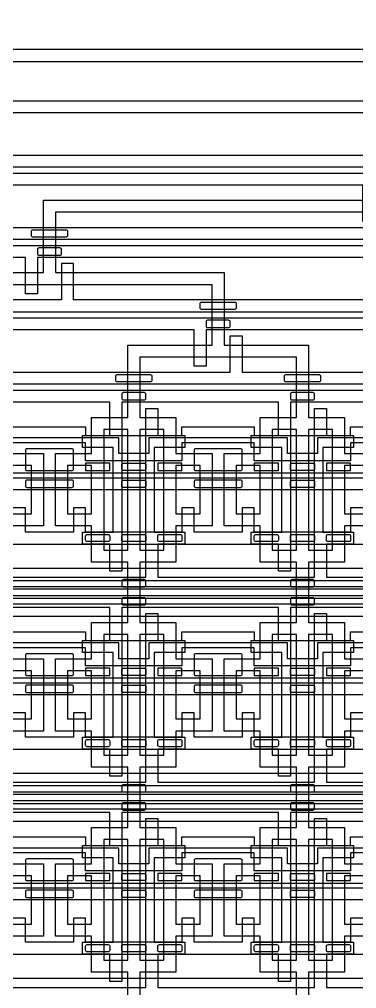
# Model space of a CAD drawing. Extents: x 0 to 194465, y -118660 to 40475.
# Drawn here: x 21262 to 24062, y 18188 to 26222 of the extents above; entities that cross this region are included whole.
import ezdxf

# ---------------------------------------------------------------- set-up
doc = ezdxf.new("R2010")
doc.units = 13
for name, color, linetype in [('Control 1 - Push up', 6, 'Continuous'), ('Control 2 - Push down', 1, 'Continuous'), ('Flow', 5, 'Continuous')]:
    doc.layers.add(name, color=color, linetype=linetype)

msp = doc.modelspace()

# ---------------------------------------------------------------- linework, layer by layer
at = {"layer": 'Control 1 - Push up'}
for points in [[(21212.5, 22846.1), (21812.5, 22846.1), (21812.5, 22773.1), (22612.5, 22773.1), (22612.5, 22846.1), (23212.5, 22846.1), (23212.5, 22773.1), (24012.5, 22773.1), (24012.5, 22846.1), (24612.5, 22846.1), (24612.5, 22773.1), (25412.5, 22773.1), (25412.5, 22846.1), (26012.5, 22846.1), (26012.5, 22773.1), (26812.5, 22773.1), (26812.5, 22846.1), (27412.5, 22846.1), (27412.5, 22773.1), (28212.5, 22773.1), (28212.5, 22846.1), (28812.5, 22846.1), (28812.5, 22773.1), (29612.5, 22773.1)], [(24887.5, 22753.1), (23737.5, 22753.1), (23737.5, 22623.1), (23487.5, 22623.1), (23487.5, 22753.1), (22337.5, 22753.1), (22337.5, 22623.1), (22087.5, 22623.1), (22087.5, 22753.1), (20937.5, 22753.1)], [(29612.5, 22563.1), (28812.5, 22563.1), (28812.5, 22713.1), (28212.5, 22713.1), (28212.5, 22563.1), (27412.5, 22563.1), (27412.5, 22713.1), (26812.5, 22713.1), (26812.5, 22563.1), (26012.5, 22563.1), (26012.5, 22713.1), (25412.5, 22713.1), (25412.5, 22563.1), (24612.5, 22563.1), (24612.5, 22713.1), (24012.5, 22713.1), (24012.5, 22563.1), (23212.5, 22563.1), (23212.5, 22713.1), (22612.5, 22713.1), (22612.5, 22563.1), (21812.5, 22563.1), (21812.5, 22713.1), (21212.5, 22713.1)], [(18062.5, 22463.1), (41862.5, 22463.1)], [(18162.5, 22423.1), (41762.5, 22423.1), (44962.5, 22423.1), (44962.5, 22323.1), (41662.5, 22323.1), (18262.5, 22323.1)], [(24112.5, 22173.1), (24012.5, 22173.1), (24012.5, 21973.1), (23212.5, 21973.1), (23212.5, 22173.1), (23112.5, 22173.1), (23112.5, 21973.1), (22712.5, 21973.1), (22712.5, 22173.1), (22612.5, 22173.1), (22612.5, 21973.1), (21812.5, 21973.1), (21812.5, 22173.1), (21712.5, 22173.1), (21712.5, 21973.1), (21312.5, 21973.1), (21312.5, 22173.1), (21212.5, 22173.1)], [(18462.5, 21873.1), (41262.5, 21873.1)], [(18462.5, 20173.1), (41962.5, 20173.1), (41962.5, 21670.6), (18462.5, 21670.6)], [(18362.5, 21570.6), (41862.5, 21570.6)], [(18262.5, 21520.6), (41762.5, 21520.6), (41762.5, 20623.1), (18262.5, 20623.1)], [(18062.5, 20763.1), (41562.5, 20763.1), (41562.5, 21376.1), (18062.5, 21376.1)], [(18162.5, 20723.1), (41662.5, 20723.1), (41662.5, 20723.1), (41662.5, 21420.6), (18162.5, 21420.6)], [(17962.5, 21276.1), (41462.5, 21276.1)], [(21212.5, 21146.1), (21812.5, 21146.1), (21812.5, 21073.1), (22612.5, 21073.1), (22612.5, 21146.1), (23212.5, 21146.1), (23212.5, 21073.1), (24012.5, 21073.1), (24012.5, 21146.1), (24612.5, 21146.1), (24612.5, 21073.1), (25412.5, 21073.1), (25412.5, 21146.1), (26012.5, 21146.1), (26012.5, 21073.1), (26812.5, 21073.1), (26812.5, 21146.1), (27412.5, 21146.1), (27412.5, 21073.1), (28212.5, 21073.1), (28212.5, 21146.1), (28812.5, 21146.1), (28812.5, 21073.1), (29612.5, 21073.1)], [(24887.5, 21053.1), (23737.5, 21053.1), (23737.5, 20923.1), (23487.5, 20923.1), (23487.5, 21053.1), (22337.5, 21053.1), (22337.5, 20923.1), (22087.5, 20923.1), (22087.5, 21053.1), (20937.5, 21053.1)], [(29612.5, 20863.1), (28812.5, 20863.1), (28812.5, 21013.1), (28212.5, 21013.1), (28212.5, 20863.1), (27412.5, 20863.1), (27412.5, 21013.1), (26812.5, 21013.1), (26812.5, 20863.1), (26012.5, 20863.1), (26012.5, 21013.1), (25412.5, 21013.1), (25412.5, 20863.1), (24612.5, 20863.1), (24612.5, 21013.1), (24012.5, 21013.1), (24012.5, 20863.1), (23212.5, 20863.1), (23212.5, 21013.1), (22612.5, 21013.1), (22612.5, 20863.1), (21812.5, 20863.1), (21812.5, 21013.1), (21212.5, 21013.1)], [(24112.5, 20473.1), (24012.5, 20473.1), (24012.5, 20273.1), (23212.5, 20273.1), (23212.5, 20473.1), (23112.5, 20473.1), (23112.5, 20273.1), (22712.5, 20273.1), (22712.5, 20473.1), (22612.5, 20473.1), (22612.5, 20273.1), (21812.5, 20273.1), (21812.5, 20473.1), (21712.5, 20473.1), (21712.5, 20273.1), (21312.5, 20273.1), (21312.5, 20473.1), (21212.5, 20473.1)], [(18462.5, 18473.1), (41962.5, 18473.1), (41962.5, 19970.6), (18462.5, 19970.6)], [(18362.5, 19870.6), (41862.5, 19870.6)], [(18262.5, 19820.6), (41762.5, 19820.6), (41762.5, 18923.1), (18262.5, 18923.1)], [(18162.5, 19023.1), (41662.5, 19023.1), (41662.5, 19720.6), (18162.5, 19720.6)], [(18062.5, 19063.1), (41562.5, 19063.1), (41562.5, 19063.1), (41562.5, 19676.1), (18062.5, 19676.1)], [(17962.5, 19576.1), (41462.5, 19576.1)], [(21212.5, 19446.1), (21812.5, 19446.1), (21812.5, 19373.1), (22612.5, 19373.1), (22612.5, 19446.1), (23212.5, 19446.1), (23212.5, 19373.1), (24012.5, 19373.1), (24012.5, 19446.1), (24612.5, 19446.1), (24612.5, 19373.1), (25412.5, 19373.1), (25412.5, 19446.1), (26012.5, 19446.1), (26012.5, 19373.1), (26812.5, 19373.1), (26812.5, 19446.1), (27412.5, 19446.1), (27412.5, 19373.1), (28212.5, 19373.1), (28212.5, 19446.1), (28812.5, 19446.1), (28812.5, 19373.1), (29612.5, 19373.1)], [(24887.5, 19353.1), (23737.5, 19353.1), (23737.5, 19223.1), (23487.5, 19223.1), (23487.5, 19353.1), (22337.5, 19353.1), (22337.5, 19223.1), (22087.5, 19223.1), (22087.5, 19353.1), (20937.5, 19353.1)], [(29612.5, 19163.1), (28812.5, 19163.1), (28812.5, 19313.1), (28212.5, 19313.1), (28212.5, 19163.1), (27412.5, 19163.1), (27412.5, 19313.1), (26812.5, 19313.1), (26812.5, 19163.1), (26012.5, 19163.1), (26012.5, 19313.1), (25412.5, 19313.1), (25412.5, 19163.1), (24612.5, 19163.1), (24612.5, 19313.1), (24012.5, 19313.1), (24012.5, 19163.1), (23212.5, 19163.1), (23212.5, 19313.1), (22612.5, 19313.1), (22612.5, 19163.1), (21812.5, 19163.1), (21812.5, 19313.1), (21212.5, 19313.1)], [(24112.5, 18773.1), (24012.5, 18773.1), (24012.5, 18573.1), (23212.5, 18573.1), (23212.5, 18773.1), (23112.5, 18773.1), (23112.5, 18573.1), (22712.5, 18573.1), (22712.5, 18773.1), (22612.5, 18773.1), (22612.5, 18573.1), (21812.5, 18573.1), (21812.5, 18773.1), (21712.5, 18773.1), (21712.5, 18573.1), (21312.5, 18573.1), (21312.5, 18773.1), (21212.5, 18773.1)], [(18462.5, 16773.1), (41962.5, 16773.1), (41962.5, 18270.6), (18462.5, 18270.6)]]:
    msp.add_lwpolyline(points, dxfattribs=at)
for points in [[(21712.5, 22650.6, 0.414214), (21700, 22663.1), (21325, 22663.1, 0.414214), (21312.5, 22650.6), (21312.5, 22495.6, 0.414214), (21325, 22483.1), (21700, 22483.1, 0.414214), (21712.5, 22495.6)], [(23112.5, 22650.6, 0.414214), (23100, 22663.1), (22725, 22663.1, 0.414214), (22712.5, 22650.6), (22712.5, 22495.6, 0.414214), (22725, 22483.1), (23100, 22483.1, 0.414214), (23112.5, 22495.6)], [(22125, 22483.1, -0.414214), (22112.5, 22495.6), (22112.5, 22530.6, -0.414214), (22125, 22543.1), (22300, 22543.1, -0.414214), (22312.5, 22530.6), (22312.5, 22495.6, -0.414214), (22300, 22483.1)], [(23525, 22483.1, -0.414214), (23512.5, 22495.6), (23512.5, 22530.6, -0.414214), (23525, 22543.1), (23700, 22543.1, -0.414214), (23712.5, 22530.6), (23712.5, 22495.6, -0.414214), (23700, 22483.1)], [(21325, 22343.1), (21700, 22343.1, 0.414214), (21712.5, 22355.6), (21712.5, 22390.6, 0.414214), (21700, 22403.1), (21325, 22403.1, 0.414214), (21312.5, 22390.6), (21312.5, 22355.6, 0.414214)], [(22125, 22343.1, -0.414214), (22112.5, 22355.6), (22112.5, 22390.6, -0.414214), (22125, 22403.1), (22300, 22403.1, -0.414214), (22312.5, 22390.6), (22312.5, 22355.6, -0.414214), (22300, 22343.1)], [(22725, 22343.1), (23100, 22343.1, 0.414214), (23112.5, 22355.6), (23112.5, 22390.6, 0.414214), (23100, 22403.1), (22725, 22403.1, 0.414214), (22712.5, 22390.6), (22712.5, 22355.6, 0.414214)], [(23525, 22343.1, -0.414214), (23512.5, 22355.6), (23512.5, 22390.6, -0.414214), (23525, 22403.1), (23700, 22403.1, -0.414214), (23712.5, 22390.6), (23712.5, 22355.6, -0.414214), (23700, 22343.1)], [(21825, 21893.1, -0.414214), (21812.5, 21905.6), (21812.5, 21940.6, -0.414214), (21825, 21953.1), (22000, 21953.1, -0.414214), (22012.5, 21940.6), (22012.5, 21905.6, -0.414214), (22000, 21893.1)], [(22125, 21893.1, -0.414214), (22112.5, 21905.6), (22112.5, 21940.6, -0.414214), (22125, 21953.1), (22300, 21953.1, -0.414214), (22312.5, 21940.6), (22312.5, 21905.6, -0.414214), (22300, 21893.1)], [(22425, 21893.1, -0.414214), (22412.5, 21905.6), (22412.5, 21940.6, -0.414214), (22425, 21953.1), (22600, 21953.1, -0.414214), (22612.5, 21940.6), (22612.5, 21905.6, -0.414214), (22600, 21893.1)], [(23225, 21893.1, -0.414214), (23212.5, 21905.6), (23212.5, 21940.6, -0.414214), (23225, 21953.1), (23400, 21953.1, -0.414214), (23412.5, 21940.6), (23412.5, 21905.6, -0.414214), (23400, 21893.1)], [(23525, 21893.1, -0.414214), (23512.5, 21905.6), (23512.5, 21940.6, -0.414214), (23525, 21953.1), (23700, 21953.1, -0.414214), (23712.5, 21940.6), (23712.5, 21905.6, -0.414214), (23700, 21893.1)], [(23825, 21893.1, -0.414214), (23812.5, 21905.6), (23812.5, 21940.6, -0.414214), (23825, 21953.1), (24000, 21953.1, -0.414214), (24012.5, 21940.6), (24012.5, 21905.6, -0.414214), (24000, 21893.1)], [(21712.5, 20950.6, 0.414214), (21700, 20963.1), (21325, 20963.1, 0.414214), (21312.5, 20950.6), (21312.5, 20795.6, 0.414214), (21325, 20783.1), (21700, 20783.1, 0.414214), (21712.5, 20795.6)], [(23112.5, 20950.6, 0.414214), (23100, 20963.1), (22725, 20963.1, 0.414214), (22712.5, 20950.6), (22712.5, 20795.6, 0.414214), (22725, 20783.1), (23100, 20783.1, 0.414214), (23112.5, 20795.6)], [(22125, 20783.1, -0.414214), (22112.5, 20795.6), (22112.5, 20830.6, -0.414214), (22125, 20843.1), (22300, 20843.1, -0.414214), (22312.5, 20830.6), (22312.5, 20795.6, -0.414214), (22300, 20783.1)], [(23525, 20783.1, -0.414214), (23512.5, 20795.6), (23512.5, 20830.6, -0.414214), (23525, 20843.1), (23700, 20843.1, -0.414214), (23712.5, 20830.6), (23712.5, 20795.6, -0.414214), (23700, 20783.1)], [(21325, 20643.1), (21700, 20643.1, 0.414214), (21712.5, 20655.6), (21712.5, 20690.6, 0.414214), (21700, 20703.1), (21325, 20703.1, 0.414214), (21312.5, 20690.6), (21312.5, 20655.6, 0.414214)], [(22125, 20643.1, -0.414214), (22112.5, 20655.6), (22112.5, 20690.6, -0.414214), (22125, 20703.1), (22300, 20703.1, -0.414214), (22312.5, 20690.6), (22312.5, 20655.6, -0.414214), (22300, 20643.1)], [(22725, 20643.1), (23100, 20643.1, 0.414214), (23112.5, 20655.6), (23112.5, 20690.6, 0.414214), (23100, 20703.1), (22725, 20703.1, 0.414214), (22712.5, 20690.6), (22712.5, 20655.6, 0.414214)], [(23525, 20643.1, -0.414214), (23512.5, 20655.6), (23512.5, 20690.6, -0.414214), (23525, 20703.1), (23700, 20703.1, -0.414214), (23712.5, 20690.6), (23712.5, 20655.6, -0.414214), (23700, 20643.1)], [(21825, 20193.1, -0.414214), (21812.5, 20205.6), (21812.5, 20240.6, -0.414214), (21825, 20253.1), (22000, 20253.1, -0.414214), (22012.5, 20240.6), (22012.5, 20205.6, -0.414214), (22000, 20193.1)], [(22125, 20193.1, -0.414214), (22112.5, 20205.6), (22112.5, 20240.6, -0.414214), (22125, 20253.1), (22300, 20253.1, -0.414214), (22312.5, 20240.6), (22312.5, 20205.6, -0.414214), (22300, 20193.1)], [(22425, 20193.1, -0.414214), (22412.5, 20205.6), (22412.5, 20240.6, -0.414214), (22425, 20253.1), (22600, 20253.1, -0.414214), (22612.5, 20240.6), (22612.5, 20205.6, -0.414214), (22600, 20193.1)], [(23225, 20193.1, -0.414214), (23212.5, 20205.6), (23212.5, 20240.6, -0.414214), (23225, 20253.1), (23400, 20253.1, -0.414214), (23412.5, 20240.6), (23412.5, 20205.6, -0.414214), (23400, 20193.1)], [(23525, 20193.1, -0.414214), (23512.5, 20205.6), (23512.5, 20240.6, -0.414214), (23525, 20253.1), (23700, 20253.1, -0.414214), (23712.5, 20240.6), (23712.5, 20205.6, -0.414214), (23700, 20193.1)], [(23825, 20193.1, -0.414214), (23812.5, 20205.6), (23812.5, 20240.6, -0.414214), (23825, 20253.1), (24000, 20253.1, -0.414214), (24012.5, 20240.6), (24012.5, 20205.6, -0.414214), (24000, 20193.1)], [(21712.5, 19250.6, 0.414214), (21700, 19263.1), (21325, 19263.1, 0.414214), (21312.5, 19250.6), (21312.5, 19095.6, 0.414214), (21325, 19083.1), (21700, 19083.1, 0.414214), (21712.5, 19095.6)], [(23112.5, 19250.6, 0.414214), (23100, 19263.1), (22725, 19263.1, 0.414214), (22712.5, 19250.6), (22712.5, 19095.6, 0.414214), (22725, 19083.1), (23100, 19083.1, 0.414214), (23112.5, 19095.6)], [(22125, 19083.1, -0.414214), (22112.5, 19095.6), (22112.5, 19130.6, -0.414214), (22125, 19143.1), (22300, 19143.1, -0.414214), (22312.5, 19130.6), (22312.5, 19095.6, -0.414214), (22300, 19083.1)], [(23525, 19083.1, -0.414214), (23512.5, 19095.6), (23512.5, 19130.6, -0.414214), (23525, 19143.1), (23700, 19143.1, -0.414214), (23712.5, 19130.6), (23712.5, 19095.6, -0.414214), (23700, 19083.1)], [(21325, 18943.1), (21700, 18943.1, 0.414214), (21712.5, 18955.6), (21712.5, 18990.6, 0.414214), (21700, 19003.1), (21325, 19003.1, 0.414214), (21312.5, 18990.6), (21312.5, 18955.6, 0.414214)], [(22125, 18943.1, -0.414214), (22112.5, 18955.6), (22112.5, 18990.6, -0.414214), (22125, 19003.1), (22300, 19003.1, -0.414214), (22312.5, 18990.6), (22312.5, 18955.6, -0.414214), (22300, 18943.1)], [(22725, 18943.1), (23100, 18943.1, 0.414214), (23112.5, 18955.6), (23112.5, 18990.6, 0.414214), (23100, 19003.1), (22725, 19003.1, 0.414214), (22712.5, 18990.6), (22712.5, 18955.6, 0.414214)], [(23525, 18943.1, -0.414214), (23512.5, 18955.6), (23512.5, 18990.6, -0.414214), (23525, 19003.1), (23700, 19003.1, -0.414214), (23712.5, 18990.6), (23712.5, 18955.6, -0.414214), (23700, 18943.1)], [(21825, 18493.1, -0.414214), (21812.5, 18505.6), (21812.5, 18540.6, -0.414214), (21825, 18553.1), (22000, 18553.1, -0.414214), (22012.5, 18540.6), (22012.5, 18505.6, -0.414214), (22000, 18493.1)], [(22125, 18493.1, -0.414214), (22112.5, 18505.6), (22112.5, 18540.6, -0.414214), (22125, 18553.1), (22300, 18553.1, -0.414214), (22312.5, 18540.6), (22312.5, 18505.6, -0.414214), (22300, 18493.1)], [(22425, 18493.1, -0.414214), (22412.5, 18505.6), (22412.5, 18540.6, -0.414214), (22425, 18553.1), (22600, 18553.1, -0.414214), (22612.5, 18540.6), (22612.5, 18505.6, -0.414214), (22600, 18493.1)], [(23225, 18493.1, -0.414214), (23212.5, 18505.6), (23212.5, 18540.6, -0.414214), (23225, 18553.1), (23400, 18553.1, -0.414214), (23412.5, 18540.6), (23412.5, 18505.6, -0.414214), (23400, 18493.1)], [(23525, 18493.1, -0.414214), (23512.5, 18505.6), (23512.5, 18540.6, -0.414214), (23525, 18553.1), (23700, 18553.1, -0.414214), (23712.5, 18540.6), (23712.5, 18505.6, -0.414214), (23700, 18493.1)], [(23825, 18493.1, -0.414214), (23812.5, 18505.6), (23812.5, 18540.6, -0.414214), (23825, 18553.1), (24000, 18553.1, -0.414214), (24012.5, 18540.6), (24012.5, 18505.6, -0.414214), (24000, 18493.1)]]:
    msp.add_lwpolyline(points, format="xyb", close=True, dxfattribs=at)
for points in [[(22012.5, 22543.1), (21812.5, 22543.1), (21812.5, 22483.1), (22012.5, 22483.1)], [(22612.5, 22543.1), (22412.5, 22543.1), (22412.5, 22483.1), (22612.5, 22483.1)], [(23412.5, 22543.1), (23212.5, 22543.1), (23212.5, 22483.1), (23412.5, 22483.1)], [(24012.5, 22543.1), (23812.5, 22543.1), (23812.5, 22483.1), (24012.5, 22483.1)], [(22012.5, 20843.1), (21812.5, 20843.1), (21812.5, 20783.1), (22012.5, 20783.1)], [(22612.5, 20843.1), (22412.5, 20843.1), (22412.5, 20783.1), (22612.5, 20783.1)], [(23412.5, 20843.1), (23212.5, 20843.1), (23212.5, 20783.1), (23412.5, 20783.1)], [(24012.5, 20843.1), (23812.5, 20843.1), (23812.5, 20783.1), (24012.5, 20783.1)], [(22012.5, 19143.1), (21812.5, 19143.1), (21812.5, 19083.1), (22012.5, 19083.1)], [(22612.5, 19143.1), (22412.5, 19143.1), (22412.5, 19083.1), (22612.5, 19083.1)], [(23412.5, 19143.1), (23212.5, 19143.1), (23212.5, 19083.1), (23412.5, 19083.1)], [(24012.5, 19143.1), (23812.5, 19143.1), (23812.5, 19083.1), (24012.5, 19083.1)]]:
    msp.add_lwpolyline(points, close=True, dxfattribs=at)
at = {"layer": 'Control 2 - Push down'}
for points in [[(41962.5, 25873.1), (41962.5, 25973.1), (29812.5, 25973.1), (29812.5, 26323.1), (29712.5, 26323.1), (29712.5, 25973.1), (14832.5, 25973.1), (14832.5, 20773.1), (11590.7, 20773.1), (11590.7, 20673.1), (14932.5, 20673.1), (14932.5, 25873.1)], [(44962.5, 25448.1), (29812.5, 25448.1), (29812.5, 25148.1), (29712.5, 25148.1), (29712.5, 25448.1), (17032.5, 25448.1), (17032.5, 7273.1), (29712.5, 7273.1), (29712.5, 7573.1), (29812.5, 7573.1), (29812.5, 7273.1), (30462.5, 7273.1), (30462.5, 7173.1), (16932.5, 7173.1), (16932.5, 25548.1), (44962.5, 25548.1)], [(17232.5, 24998.1), (17232.5, 7723.1), (36062.5, 7723.1), (36062.5, 7623.1), (30112.5, 7623.1), (30112.5, 7323.1), (30012.5, 7323.1), (30012.5, 7623.1), (17132.5, 7623.1), (17132.5, 25098.1), (30012.5, 25098.1), (30012.5, 25398.1), (30112.5, 25398.1), (30112.5, 25098.1), (44962.5, 25098.1), (44962.5, 24998.1)], [(35412.5, 24848.1), (35412.5, 24548.1), (35312.5, 24548.1), (35312.5, 24848.1), (24212.5, 24848.1), (24212.5, 24548.1), (24112.5, 24548.1), (24112.5, 24848.1), (17432.5, 24848.1), (17432.5, 7873.1), (24112.5, 7873.1), (24112.5, 8173.1), (24212.5, 8173.1), (24212.5, 7873.1), (35312.5, 7873.1), (35312.5, 8173.1), (35412.5, 8173.1), (35412.5, 7873.1), (36062.5, 7873.1), (36062.5, 7773.1), (17332.5, 7773.1), (17332.5, 24948.1), (44962.5, 24948.1), (44962.5, 24848.1)], [(17632.5, 24398.1), (17632.5, 8323.1), (38862.5, 8323.1), (38862.5, 8223.1), (35712.5, 8223.1), (35712.5, 7923.1), (35612.5, 7923.1), (35612.5, 8223.1), (24512.5, 8223.1), (24512.5, 7923.1), (24412.5, 7923.1), (24412.5, 8223.1), (17532.5, 8223.1), (17532.5, 24498.1), (24412.5, 24498.1), (24412.5, 24798.1), (24512.5, 24798.1), (24512.5, 24498.1), (35612.5, 24498.1), (35612.5, 24798.1), (35712.5, 24798.1), (35712.5, 24498.1), (44962.5, 24498.1), (44962.5, 24398.1)]]:
    msp.add_lwpolyline(points, close=True, dxfattribs=at)
for points in [[(21362.5, 24430.6), (21362.5, 24465.6, -0.414214), (21375, 24478.1), (21650, 24478.1, -0.414214), (21662.5, 24465.6), (21662.5, 24430.6, -0.414214), (21650, 24418.1), (21375, 24418.1, -0.414214)], [(21600, 24328.1), (21425, 24328.1, 0.414214), (21412.5, 24315.6), (21412.5, 24280.6, 0.414214), (21425, 24268.1), (21600, 24268.1, 0.414214), (21612.5, 24280.6), (21612.5, 24315.6, 0.414214)], [(22762.5, 23830.6), (22762.5, 23865.6, -0.414214), (22775, 23878.1), (23050, 23878.1, -0.414214), (23062.5, 23865.6), (23062.5, 23830.6, -0.414214), (23050, 23818.1), (22775, 23818.1, -0.414214)], [(23000, 23728.1), (22825, 23728.1, 0.414214), (22812.5, 23715.6), (22812.5, 23680.6, 0.414214), (22825, 23668.1), (23000, 23668.1, 0.414214), (23012.5, 23680.6), (23012.5, 23715.6, 0.414214)], [(22062.5, 23230.6), (22062.5, 23265.6, -0.414214), (22075, 23278.1), (22350, 23278.1, -0.414214), (22362.5, 23265.6), (22362.5, 23230.6, -0.414214), (22350, 23218.1), (22075, 23218.1, -0.414214)], [(23462.5, 23230.6), (23462.5, 23265.6, -0.414214), (23475, 23278.1), (23750, 23278.1, -0.414214), (23762.5, 23265.6), (23762.5, 23230.6, -0.414214), (23750, 23218.1), (23475, 23218.1, -0.414214)], [(22300, 23128.1), (22125, 23128.1, 0.414214), (22112.5, 23115.6), (22112.5, 23080.6, 0.414214), (22125, 23068.1), (22300, 23068.1, 0.414214), (22312.5, 23080.6), (22312.5, 23115.6, 0.414214)], [(23700, 23128.1), (23525, 23128.1, 0.414214), (23512.5, 23115.6), (23512.5, 23080.6, 0.414214), (23525, 23068.1), (23700, 23068.1, 0.414214), (23712.5, 23080.6), (23712.5, 23115.6, 0.414214)], [(22300, 21578.1), (22125, 21578.1, 0.414214), (22112.5, 21565.6), (22112.5, 21530.6, 0.414214), (22125, 21518.1), (22300, 21518.1, 0.414214), (22312.5, 21530.6), (22312.5, 21565.6, 0.414214)], [(23700, 21578.1), (23525, 21578.1, 0.414214), (23512.5, 21565.6), (23512.5, 21530.6, 0.414214), (23525, 21518.1), (23700, 21518.1, 0.414214), (23712.5, 21530.6), (23712.5, 21565.6, 0.414214)], [(22300, 21428.1), (22125, 21428.1, 0.414214), (22112.5, 21415.6), (22112.5, 21380.6, 0.414214), (22125, 21368.1), (22300, 21368.1, 0.414214), (22312.5, 21380.6), (22312.5, 21415.6, 0.414214)], [(23700, 21428.1), (23525, 21428.1, 0.414214), (23512.5, 21415.6), (23512.5, 21380.6, 0.414214), (23525, 21368.1), (23700, 21368.1, 0.414214), (23712.5, 21380.6), (23712.5, 21415.6, 0.414214)], [(22300, 19878.1), (22125, 19878.1, 0.414214), (22112.5, 19865.6), (22112.5, 19830.6, 0.414214), (22125, 19818.1), (22300, 19818.1, 0.414214), (22312.5, 19830.6), (22312.5, 19865.6, 0.414214)], [(23700, 19878.1), (23525, 19878.1, 0.414214), (23512.5, 19865.6), (23512.5, 19830.6, 0.414214), (23525, 19818.1), (23700, 19818.1, 0.414214), (23712.5, 19830.6), (23712.5, 19865.6, 0.414214)], [(22300, 19728.1), (22125, 19728.1, 0.414214), (22112.5, 19715.6), (22112.5, 19680.6, 0.414214), (22125, 19668.1), (22300, 19668.1, 0.414214), (22312.5, 19680.6), (22312.5, 19715.6, 0.414214)], [(23700, 19728.1), (23525, 19728.1, 0.414214), (23512.5, 19715.6), (23512.5, 19680.6, 0.414214), (23525, 19668.1), (23700, 19668.1, 0.414214), (23712.5, 19680.6), (23712.5, 19715.6, 0.414214)]]:
    msp.add_lwpolyline(points, format="xyb", close=True, dxfattribs=at)
for points in [[(17732.5, 24348.1), (44962.5, 24348.1), (44962.5, 24248.1), (38212.5, 24248.1), (38212.5, 23948.1), (38112.5, 23948.1), (38112.5, 24248.1), (32612.5, 24248.1), (32612.5, 23948.1), (32512.5, 23948.1), (32512.5, 24248.1), (27012.5, 24248.1), (27012.5, 23948.1), (26912.5, 23948.1), (26912.5, 24248.1), (21412.5, 24248.1), (21412.5, 23948.1), (21312.5, 23948.1), (21312.5, 24248.1), (17832.5, 24248.1)], [(18032.5, 23798.1), (44962.5, 23798.1), (44962.5, 23898.1), (38512.5, 23898.1), (38512.5, 24198.1), (38412.5, 24198.1), (38412.5, 23898.1), (32912.5, 23898.1), (32912.5, 24198.1), (32812.5, 24198.1), (32812.5, 23898.1), (27312.5, 23898.1), (27312.5, 24198.1), (27212.5, 24198.1), (27212.5, 23898.1), (21712.5, 23898.1), (21712.5, 24198.1), (21612.5, 24198.1), (21612.5, 23898.1), (17932.5, 23898.1)], [(18132.5, 23748.1), (44962.5, 23748.1)], [(36712.5, 23648.1), (34012.5, 23648.1), (34012.5, 23348.1), (33912.5, 23348.1), (33912.5, 23648.1), (31212.5, 23648.1), (31212.5, 23348.1), (31112.5, 23348.1), (31112.5, 23648.1), (28412.5, 23648.1), (28412.5, 23348.1), (28312.5, 23348.1), (28312.5, 23648.1), (25612.5, 23648.1), (25612.5, 23348.1), (25512.5, 23348.1), (25512.5, 23648.1), (22812.5, 23648.1), (22812.5, 23348.1), (22712.5, 23348.1), (22712.5, 23648.1), (20012.5, 23648.1)], [(20312.5, 23298.1), (23012.5, 23298.1), (23012.5, 23598.1), (23112.5, 23598.1), (23112.5, 23298.1), (25812.5, 23298.1), (25812.5, 23598.1), (25912.5, 23598.1), (25912.5, 23298.1), (28612.5, 23298.1), (28612.5, 23598.1), (28712.5, 23598.1), (28712.5, 23298.1), (31412.5, 23298.1), (31412.5, 23598.1), (31512.5, 23598.1), (31512.5, 23298.1), (34212.5, 23298.1), (34212.5, 23598.1), (34312.5, 23598.1), (34312.5, 23298.1), (37012.5, 23298.1)], [(44962.5, 23198.1), (18432.5, 23198.1)], [(19212.5, 23148.1), (44962.5, 23148.1)], [(24812.5, 23048.1), (23512.5, 23048.1), (23512.5, 21648.1), (23412.5, 21648.1), (23412.5, 21873.1), (23187.5, 21873.1), (23187.5, 21973.1), (23442.5, 21973.1), (23442.5, 22673.1), (23187.5, 22673.1), (23187.5, 22773.1), (23412.5, 22773.1), (23412.5, 23048.1), (22112.5, 23048.1), (22112.5, 21648.1), (22012.5, 21648.1), (22012.5, 21873.1), (21787.5, 21873.1), (21787.5, 21973.1), (22042.5, 21973.1), (22042.5, 22673.1), (21787.5, 22673.1), (21787.5, 22773.1), (22012.5, 22773.1), (22012.5, 23048.1), (20712.5, 23048.1)], [(21012.5, 21598.1), (22312.5, 21598.1), (22312.5, 22998.1), (22412.5, 22998.1), (22412.5, 22773.1), (22637.5, 22773.1), (22637.5, 22673.1), (22382.5, 22673.1), (22382.5, 21973.1), (22637.5, 21973.1), (22637.5, 21873.1), (22412.5, 21873.1), (22412.5, 21598.1), (23712.5, 21598.1), (23712.5, 22998.1), (23812.5, 22998.1), (23812.5, 22773.1), (24037.5, 22773.1), (24037.5, 22673.1), (23782.5, 22673.1), (23782.5, 21973.1), (24037.5, 21973.1), (24037.5, 21873.1), (23812.5, 21873.1), (23812.5, 21598.1), (25112.5, 21598.1)], [(44962.5, 21498.1), (19512.5, 21498.1)], [(19212.5, 21448.1), (44962.5, 21448.1)], [(24812.5, 21348.1), (23512.5, 21348.1), (23512.5, 19948.1), (23412.5, 19948.1), (23412.5, 20173.1), (23187.5, 20173.1), (23187.5, 20273.1), (23442.5, 20273.1), (23442.5, 20973.1), (23187.5, 20973.1), (23187.5, 21073.1), (23412.5, 21073.1), (23412.5, 21348.1), (22112.5, 21348.1), (22112.5, 19948.1), (22012.5, 19948.1), (22012.5, 20173.1), (21787.5, 20173.1), (21787.5, 20273.1), (22042.5, 20273.1), (22042.5, 20973.1), (21787.5, 20973.1), (21787.5, 21073.1), (22012.5, 21073.1), (22012.5, 21348.1), (20712.5, 21348.1)], [(21012.5, 19898.1), (22312.5, 19898.1), (22312.5, 21298.1), (22412.5, 21298.1), (22412.5, 21073.1), (22637.5, 21073.1), (22637.5, 20973.1), (22382.5, 20973.1), (22382.5, 20273.1), (22637.5, 20273.1), (22637.5, 20173.1), (22412.5, 20173.1), (22412.5, 19898.1), (23712.5, 19898.1), (23712.5, 21298.1), (23812.5, 21298.1), (23812.5, 21073.1), (24037.5, 21073.1), (24037.5, 20973.1), (23782.5, 20973.1), (23782.5, 20273.1), (24037.5, 20273.1), (24037.5, 20173.1), (23812.5, 20173.1), (23812.5, 19898.1), (25112.5, 19898.1)], [(44962.5, 19798.1), (19512.5, 19798.1)], [(19212.5, 19748.1), (44962.5, 19748.1)], [(24812.5, 19648.1), (23512.5, 19648.1), (23512.5, 18248.1), (23412.5, 18248.1), (23412.5, 18473.1), (23187.5, 18473.1), (23187.5, 18573.1), (23442.5, 18573.1), (23442.5, 19273.1), (23187.5, 19273.1), (23187.5, 19373.1), (23412.5, 19373.1), (23412.5, 19648.1), (22112.5, 19648.1), (22112.5, 18248.1), (22012.5, 18248.1), (22012.5, 18473.1), (21787.5, 18473.1), (21787.5, 18573.1), (22042.5, 18573.1), (22042.5, 19273.1), (21787.5, 19273.1), (21787.5, 19373.1), (22012.5, 19373.1), (22012.5, 19648.1), (20712.5, 19648.1)], [(21012.5, 18198.1), (22312.5, 18198.1), (22312.5, 19598.1), (22412.5, 19598.1), (22412.5, 19373.1), (22637.5, 19373.1), (22637.5, 19273.1), (22382.5, 19273.1), (22382.5, 18573.1), (22637.5, 18573.1), (22637.5, 18473.1), (22412.5, 18473.1), (22412.5, 18198.1), (23712.5, 18198.1), (23712.5, 19598.1), (23812.5, 19598.1), (23812.5, 19373.1), (24037.5, 19373.1), (24037.5, 19273.1), (23782.5, 19273.1), (23782.5, 18573.1), (24037.5, 18573.1), (24037.5, 18473.1), (23812.5, 18473.1), (23812.5, 18198.1), (25112.5, 18198.1)]]:
    msp.add_lwpolyline(points, dxfattribs=at)
at = {"layer": 'Flow'}
msp.add_lwpolyline([(20062.5, 24123.1), (21462.5, 24123.1), (21462.5, 24723.1), (24262.5, 24723.1), (24262.5, 25323.1), (29862.5, 25323.1), (29862.5, 26123.1), (28812.5, 26123.1, -0.414214), (28662.5, 26273.1)], format="xyb", dxfattribs=at)
for points in [[(27062.5, 24623.1), (21562.5, 24623.1), (21562.5, 24123.1), (22962.5, 24123.1), (22962.5, 23523.1), (23662.5, 23523.1), (23662.5, 23173.1), (23662.5, 22923.1), (23962.5, 22923.1), (23962.5, 22623.1), (24262.5, 22623.1)], [(22162.5, 18073.1), (22162.5, 18323.1), (21862.5, 18323.1), (21862.5, 18623.1), (21562.5, 18623.1), (21562.5, 19223.1), (21862.5, 19223.1), (21862.5, 19523.1), (22162.5, 19523.1), (22162.5, 19773.1), (22162.5, 20023.1), (21862.5, 20023.1), (21862.5, 20323.1), (21562.5, 20323.1), (21562.5, 20923.1), (21862.5, 20923.1), (21862.5, 21223.1), (22162.5, 21223.1), (22162.5, 21473.1), (22162.5, 21723.1), (21862.5, 21723.1), (21862.5, 22023.1), (21562.5, 22023.1), (21562.5, 22623.1), (21862.5, 22623.1), (21862.5, 22923.1), (22162.5, 22923.1), (22162.5, 23173.1), (22162.5, 23523.1), (22862.5, 23523.1), (22862.5, 24023.1), (20162.5, 24023.1)], [(23562.5, 18073.1), (23562.5, 18323.1), (23262.5, 18323.1), (23262.5, 18623.1), (22962.5, 18623.1), (22962.5, 19223.1), (23262.5, 19223.1), (23262.5, 19523.1), (23562.5, 19523.1), (23562.5, 19773.1), (23562.5, 20023.1), (23262.5, 20023.1), (23262.5, 20323.1), (22962.5, 20323.1), (22962.5, 20923.1), (23262.5, 20923.1), (23262.5, 21223.1), (23562.5, 21223.1), (23562.5, 21473.1), (23562.5, 21723.1), (23262.5, 21723.1), (23262.5, 22023.1), (22962.5, 22023.1), (22962.5, 22623.1), (23262.5, 22623.1), (23262.5, 22923.1), (23562.5, 22923.1), (23562.5, 23173.1), (23562.5, 23423.1), (22262.5, 23423.1), (22262.5, 23173.1), (22262.5, 22923.1), (22562.5, 22923.1), (22562.5, 22623.1), (22862.5, 22623.1), (22862.5, 22023.1), (22562.5, 22023.1), (22562.5, 21723.1), (22262.5, 21723.1), (22262.5, 21473.1), (22262.5, 21223.1), (22562.5, 21223.1), (22562.5, 20923.1), (22862.5, 20923.1), (22862.5, 20323.1), (22562.5, 20323.1), (22562.5, 20023.1), (22262.5, 20023.1), (22262.5, 19773.1), (22262.5, 19523.1), (22562.5, 19523.1), (22562.5, 19223.1), (22862.5, 19223.1), (22862.5, 18623.1), (22562.5, 18623.1), (22562.5, 18323.1), (22262.5, 18323.1), (22262.5, 18073.1)], [(21162.5, 22623.1), (21462.5, 22623.1), (21462.5, 22023.1), (21162.5, 22023.1)], [(24262.5, 22023.1), (23962.5, 22023.1), (23962.5, 21723.1), (23662.5, 21723.1), (23662.5, 21473.1), (23662.5, 21223.1), (23962.5, 21223.1), (23962.5, 20923.1), (24262.5, 20923.1)], [(21162.5, 20923.1), (21462.5, 20923.1), (21462.5, 20323.1), (21162.5, 20323.1)], [(24262.5, 20323.1), (23962.5, 20323.1), (23962.5, 20023.1), (23662.5, 20023.1), (23662.5, 19773.1), (23662.5, 19523.1), (23962.5, 19523.1), (23962.5, 19223.1), (24262.5, 19223.1)], [(21162.5, 19223.1), (21462.5, 19223.1), (21462.5, 18623.1), (21162.5, 18623.1)], [(24262.5, 18623.1), (23962.5, 18623.1), (23962.5, 18323.1), (23662.5, 18323.1), (23662.5, 18073.1)]]:
    msp.add_lwpolyline(points, dxfattribs=at)
for points in [[(22162.5, 21823.1), (22162.5, 22823.1), (21962.5, 22823.1), (21962.5, 21823.1)], [(22462.5, 22823.1), (22262.5, 22823.1), (22262.5, 21823.1), (22462.5, 21823.1)], [(23562.5, 21823.1), (23562.5, 22823.1), (23362.5, 22823.1), (23362.5, 21823.1)], [(23862.5, 22823.1), (23662.5, 22823.1), (23662.5, 21823.1), (23862.5, 21823.1)], [(21362.5, 22523.1), (21162.5, 22523.1), (21162.5, 22123.1), (21362.5, 22123.1)], [(21862.5, 22123.1), (21862.5, 22523.1), (21662.5, 22523.1), (21662.5, 22123.1)], [(22762.5, 22523.1), (22562.5, 22523.1), (22562.5, 22123.1), (22762.5, 22123.1)], [(23262.5, 22123.1), (23262.5, 22523.1), (23062.5, 22523.1), (23062.5, 22123.1)], [(24162.5, 22523.1), (23962.5, 22523.1), (23962.5, 22123.1), (24162.5, 22123.1)], [(22162.5, 20123.1), (22162.5, 21123.1), (21962.5, 21123.1), (21962.5, 20123.1)], [(22462.5, 21123.1), (22262.5, 21123.1), (22262.5, 20123.1), (22462.5, 20123.1)], [(23562.5, 20123.1), (23562.5, 21123.1), (23362.5, 21123.1), (23362.5, 20123.1)], [(23862.5, 21123.1), (23662.5, 21123.1), (23662.5, 20123.1), (23862.5, 20123.1)], [(21362.5, 20823.1), (21162.5, 20823.1), (21162.5, 20423.1), (21362.5, 20423.1)], [(21862.5, 20423.1), (21862.5, 20823.1), (21662.5, 20823.1), (21662.5, 20423.1)], [(22762.5, 20823.1), (22562.5, 20823.1), (22562.5, 20423.1), (22762.5, 20423.1)], [(23262.5, 20423.1), (23262.5, 20823.1), (23062.5, 20823.1), (23062.5, 20423.1)], [(24162.5, 20823.1), (23962.5, 20823.1), (23962.5, 20423.1), (24162.5, 20423.1)], [(22162.5, 18423.1), (22162.5, 19423.1), (21962.5, 19423.1), (21962.5, 18423.1)], [(22462.5, 19423.1), (22262.5, 19423.1), (22262.5, 18423.1), (22462.5, 18423.1)], [(23562.5, 18423.1), (23562.5, 19423.1), (23362.5, 19423.1), (23362.5, 18423.1)], [(23862.5, 19423.1), (23662.5, 19423.1), (23662.5, 18423.1), (23862.5, 18423.1)], [(21362.5, 19123.1), (21162.5, 19123.1), (21162.5, 18723.1), (21362.5, 18723.1)], [(21862.5, 18723.1), (21862.5, 19123.1), (21662.5, 19123.1), (21662.5, 18723.1)], [(22762.5, 19123.1), (22562.5, 19123.1), (22562.5, 18723.1), (22762.5, 18723.1)], [(23262.5, 18723.1), (23262.5, 19123.1), (23062.5, 19123.1), (23062.5, 18723.1)], [(24162.5, 19123.1), (23962.5, 19123.1), (23962.5, 18723.1), (24162.5, 18723.1)]]:
    msp.add_lwpolyline(points, close=True, dxfattribs=at)

doc.saveas('drawing.dxf')
